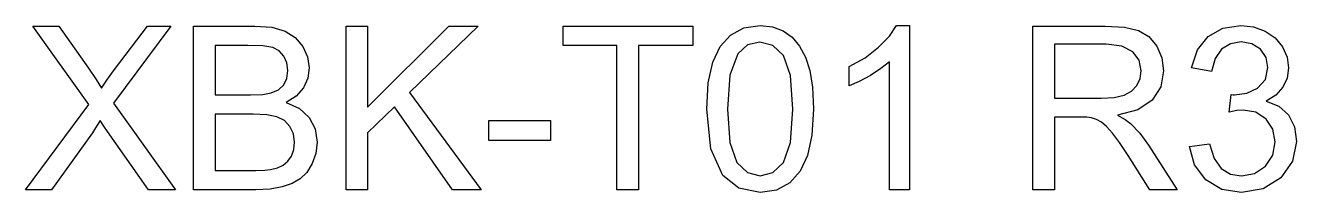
# Model space of a CAD drawing. Header units: millimetres. Extents: x -15 to 7.8, y 1.8 to 4.8.
import ezdxf

# ---------------------------------------------------------------- set-up
doc = ezdxf.new("R2010")
doc.units = ezdxf.units.MM
doc.layers.add('MARKING', color=1, linetype='Continuous')

msp = doc.modelspace()

# ---------------------------------------------------------------- linework, layer by layer
at = {"layer": 'MARKING'}
for points in [[(-2.769, 3.3), (-2.742, 3.77), (-2.662, 4.138), (-2.529, 4.419), (-2.344, 4.628), (-2.105, 4.757), (-1.812, 4.8), (-1.59, 4.776), (-1.397, 4.705), (-1.235, 4.589), (-1.103, 4.43), (-0.999, 4.232), (-0.92, 3.994), (-0.871, 3.692), (-0.854, 3.3), (-0.881, 2.833), (-0.961, 2.466), (-1.093, 2.185), (-1.278, 1.975), (-1.517, 1.845), (-1.812, 1.802), (-2.191, 1.878), (-2.478, 2.106), (-2.696, 2.588), (-2.769, 3.3)], [(0.87, 1.852), (0.51, 1.852), (0.51, 4.149), (0.359, 4.025), (0.168, 3.901), (-0.033, 3.792), (-0.211, 3.714), (-0.211, 4.063), (0.072, 4.22), (0.317, 4.407), (0.51, 4.607), (0.638, 4.8), (0.87, 4.8), (0.87, 1.852)], [(5.897, 2.627), (6.257, 2.675), (6.341, 2.411), (6.468, 2.233), (6.634, 2.132), (6.832, 2.098), (7.066, 2.142), (7.261, 2.274), (7.393, 2.472), (7.437, 2.711), (7.396, 2.938), (7.275, 3.12), (7.09, 3.241), (6.862, 3.282), (6.747, 3.272), (6.608, 3.242), (6.648, 3.559), (6.68, 3.555), (6.706, 3.554), (6.925, 3.584), (7.12, 3.674), (7.259, 3.827), (7.305, 4.045), (7.271, 4.226), (7.17, 4.373), (7.017, 4.471), (6.824, 4.504), (6.631, 4.471), (6.474, 4.371), (6.358, 4.206), (6.294, 3.975), (5.933, 4.039), (6.041, 4.361), (6.233, 4.601), (6.496, 4.75), (6.816, 4.8), (7.047, 4.774), (7.258, 4.697), (7.437, 4.575), (7.568, 4.415), (7.648, 4.232), (7.675, 4.037), (7.65, 3.855), (7.573, 3.691), (7.446, 3.55), (7.271, 3.442), (7.502, 3.35), (7.675, 3.193), (7.783, 2.98), (7.819, 2.719), (7.749, 2.364), (7.539, 2.067), (7.222, 1.867), (6.83, 1.8), (6.476, 1.858), (6.188, 2.03), (5.988, 2.295), (5.897, 2.627)], [(-15, 1.852), (-13.864, 3.382), (-14.865, 4.788), (-14.403, 4.788), (-13.87, 4.035), (-13.728, 3.828), (-13.634, 3.675), (-13.527, 3.838), (-13.402, 4.009), (-12.811, 4.788), (-12.388, 4.788), (-13.42, 3.404), (-12.308, 1.852), (-12.789, 1.852), (-13.528, 2.899), (-13.591, 2.993), (-13.656, 3.096), (-13.74, 2.961), (-13.796, 2.875), (-14.533, 1.852), (-15, 1.852)], [(-11.981, 1.852), (-11.981, 4.788), (-10.88, 4.788), (-10.577, 4.766), (-10.34, 4.699), (-10.159, 4.586), (-10.022, 4.424), (-9.936, 4.235), (-9.907, 4.037), (-9.932, 3.854), (-10.009, 3.682), (-10.137, 3.532), (-10.317, 3.414), (-10.082, 3.309), (-9.908, 3.148), (-9.8, 2.942), (-9.765, 2.703), (-9.786, 2.504), (-9.852, 2.319), (-9.949, 2.162), (-10.067, 2.046), (-10.212, 1.962), (-10.389, 1.901), (-10.604, 1.864), (-10.862, 1.852), (-11.981, 1.852)], [(-9.245, 1.852), (-9.245, 4.788), (-8.857, 4.788), (-8.857, 3.332), (-7.399, 4.788), (-6.872, 4.788), (-8.104, 3.598), (-6.818, 1.852), (-7.331, 1.852), (-8.376, 3.338), (-8.857, 2.87), (-8.857, 1.852), (-9.245, 1.852)], [(-4.381, 1.852), (-4.381, 4.442), (-5.348, 4.442), (-5.348, 4.788), (-3.021, 4.788), (-3.021, 4.442), (-3.992, 4.442), (-3.992, 1.852), (-4.381, 1.852)], [(3.085, 1.852), (3.085, 4.788), (4.386, 4.788), (4.732, 4.768), (4.983, 4.708), (5.167, 4.599), (5.31, 4.429), (5.402, 4.218), (5.432, 3.987), (5.382, 3.699), (5.23, 3.46), (4.972, 3.285), (4.605, 3.188), (4.741, 3.114), (4.839, 3.041), (5.005, 2.866), (5.162, 2.651), (5.673, 1.852), (5.184, 1.852), (4.795, 2.463), (4.64, 2.696), (4.514, 2.867), (4.41, 2.986), (4.318, 3.063), (4.23, 3.111), (4.14, 3.142), (4.053, 3.152), (3.924, 3.155), (3.473, 3.155), (3.473, 1.852), (3.085, 1.852)], [(-11.593, 3.554), (-10.958, 3.554), (-10.736, 3.563), (-10.587, 3.588), (-10.458, 3.647), (-10.364, 3.734), (-10.308, 3.85), (-10.289, 3.991), (-10.307, 4.129), (-10.359, 4.248), (-10.444, 4.342), (-10.56, 4.401), (-10.736, 4.431), (-11.006, 4.442), (-11.593, 4.442), (-11.593, 3.554)], [(-2.398, 3.3), (-2.356, 2.698), (-2.229, 2.337), (-2.04, 2.158), (-1.812, 2.098), (-1.583, 2.158), (-1.394, 2.338), (-1.267, 2.699), (-1.225, 3.3), (-1.267, 3.903), (-1.394, 4.263), (-1.584, 4.442), (-1.816, 4.501), (-2.039, 4.449), (-2.212, 4.291), (-2.352, 3.909), (-2.398, 3.3)], [(3.473, 3.492), (4.309, 3.492), (4.546, 3.506), (4.725, 3.547), (4.857, 3.619), (4.953, 3.723), (5.012, 3.85), (5.032, 3.987), (4.994, 4.176), (4.88, 4.329), (4.685, 4.43), (4.402, 4.464), (3.473, 4.464), (3.473, 3.492)], [(-11.593, 2.199), (-10.862, 2.199), (-10.702, 2.202), (-10.598, 2.213), (-10.474, 2.244), (-10.373, 2.292), (-10.291, 2.361), (-10.225, 2.456), (-10.182, 2.571), (-10.167, 2.703), (-10.188, 2.856), (-10.251, 2.988), (-10.351, 3.092), (-10.484, 3.159), (-10.666, 3.196), (-10.914, 3.208), (-11.593, 3.208), (-11.593, 2.199)], [(-6.68, 2.733), (-6.68, 3.096), (-5.573, 3.096), (-5.573, 2.733), (-6.68, 2.733)]]:
    msp.add_lwpolyline(points, close=True, dxfattribs=at)

doc.saveas('drawing.dxf')
